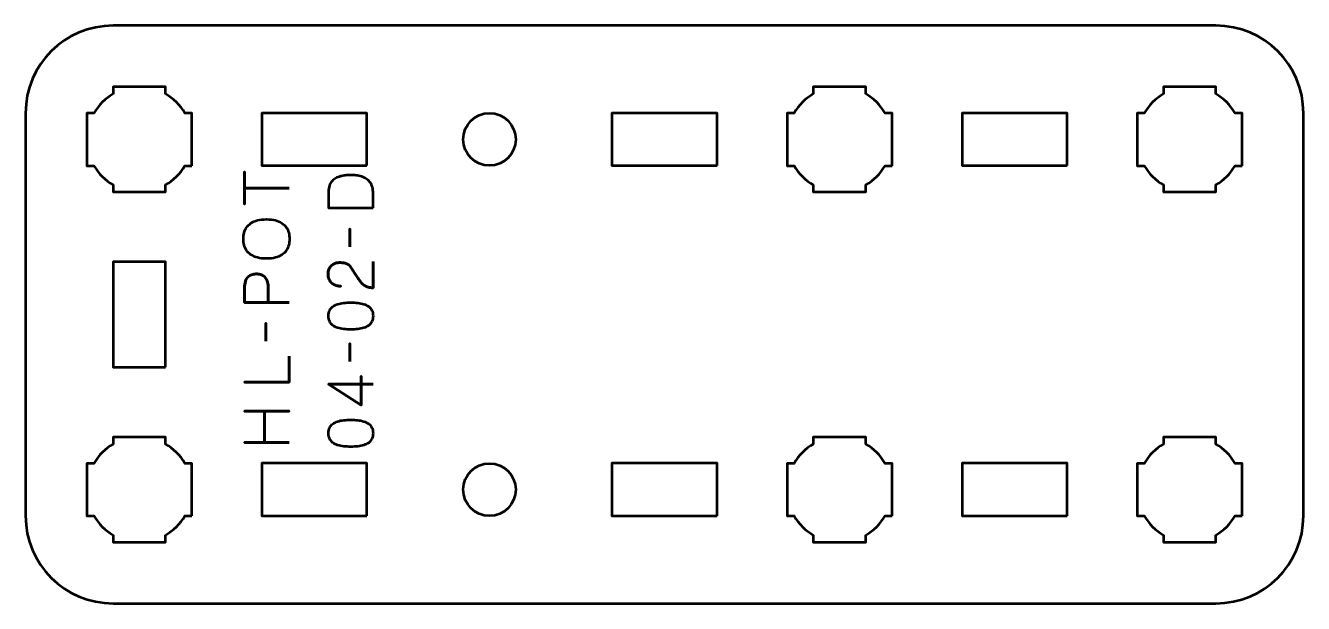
# Model space of a CAD drawing. Header units: centimetres. Extents: x -26.2 to 5.2, y -16.5 to -1.3.
# Drawn here: x -2.15 to 5.15, y -16.5 to -13.2 of the extents above; entities that cross this region are included whole.
import ezdxf

# ---------------------------------------------------------------- set-up
doc = ezdxf.new("R2010")
doc.units = ezdxf.units.CM
doc.header["$MEASUREMENT"] = 0
doc.layers.add('Layer 1', color=7, linetype='Continuous')

msp = doc.modelspace()

# ---------------------------------------------------------------- linework, layer by layer
at = {"layer": 'Layer 1', "lineweight": 53}
for centre in [(0.50002, -13.85001), (0.50002, -15.85001)]:
    msp.add_ellipse(centre, major_axis=(0, 0.15), ratio=1, dxfattribs=at)
for points, knots in [([(4.64993, -16.49999), (4.64993, -16.49999), (-1.64992, -16.49999), (-1.64992, -16.49999), (-1.64992, -16.49999), (-1.92705, -16.49999), (-2.15001, -16.27689), (-2.15001, -15.99989), (-2.15001, -15.99989), (-2.15001, -15.99989), (-2.15001, -13.69997), (-2.15001, -13.69997), (-2.15001, -13.69997), (-2.15001, -13.42296), (-1.92705, -13.20001), (-1.64992, -13.20001), (-1.64992, -13.20001), (-1.64992, -13.20001), (4.64993, -13.20001), (4.64993, -13.20001), (4.64993, -13.20001), (4.92692, -13.20001), (5.15001, -13.42296), (5.15001, -13.69997), (5.15001, -13.69997), (5.15001, -13.69997), (5.15001, -15.99989), (5.15001, -15.99989), (5.15001, -15.99989), (5.15001, -16.27689), (4.92692, -16.49999), (4.64993, -16.49999)], [0, 0, 0, 0, 0.125, 0.125, 0.125, 0.125, 0.25, 0.25, 0.25, 0.25, 0.375, 0.375, 0.375, 0.375, 0.5, 0.5, 0.5, 0.5, 0.625, 0.625, 0.625, 0.625, 0.75, 0.75, 0.75, 0.75, 0.875, 0.875, 0.875, 0.875, 1, 1, 1, 1]), ([(-1.19998, -14.00008), (-1.19998, -14.00008), (-1.24009, -14.00008), (-1.24009, -14.00008), (-1.24009, -14.00008), (-1.26641, -14.04556), (-1.30444, -14.08359), (-1.34991, -14.1099), (-1.34991, -14.1099), (-1.34991, -14.1099), (-1.34991, -14.15001), (-1.34991, -14.15001), (-1.34991, -14.15001), (-1.34991, -14.15001), (-1.49998, -14.15001), (-1.49998, -14.15001), (-1.49998, -14.15001), (-1.49998, -14.15001), (-1.64991, -14.15001), (-1.64991, -14.15001), (-1.64991, -14.15001), (-1.64991, -14.15001), (-1.64991, -14.1099), (-1.64991, -14.1099), (-1.64991, -14.1099), (-1.69553, -14.08359), (-1.73345, -14.04556), (-1.75977, -14.00008), (-1.75977, -14.00008), (-1.75977, -14.00008), (-1.79999, -14.00008), (-1.79999, -14.00008), (-1.79999, -14.00008), (-1.79999, -14.00008), (-1.79999, -13.85001), (-1.79999, -13.85001), (-1.79999, -13.85001), (-1.79999, -13.85001), (-1.79999, -13.70008), (-1.79999, -13.70008), (-1.79999, -13.70008), (-1.79999, -13.70008), (-1.75977, -13.70008), (-1.75977, -13.70008), (-1.75977, -13.70008), (-1.73345, -13.65461), (-1.69553, -13.61658), (-1.64991, -13.59026), (-1.64991, -13.59026), (-1.64991, -13.59026), (-1.64991, -13.55001), (-1.64991, -13.55001), (-1.64991, -13.55001), (-1.64991, -13.55001), (-1.49998, -13.55001), (-1.49998, -13.55001), (-1.49998, -13.55001), (-1.49998, -13.55001), (-1.34991, -13.55001), (-1.34991, -13.55001), (-1.34991, -13.55001), (-1.34991, -13.55001), (-1.34991, -13.59026), (-1.34991, -13.59026), (-1.34991, -13.59026), (-1.30444, -13.61658), (-1.26641, -13.65461), (-1.24009, -13.70008), (-1.24009, -13.70008), (-1.24009, -13.70008), (-1.19998, -13.70008), (-1.19998, -13.70008), (-1.19998, -13.70008), (-1.19998, -13.70008), (-1.19998, -13.85001), (-1.19998, -13.85001), (-1.19998, -13.85001), (-1.19998, -13.85001), (-1.19998, -14.00008), (-1.19998, -14.00008)], [0, 0, 0, 0, 0.05, 0.05, 0.05, 0.05, 0.1, 0.1, 0.1, 0.1, 0.15, 0.15, 0.15, 0.15, 0.2, 0.2, 0.2, 0.2, 0.25, 0.25, 0.25, 0.25, 0.3, 0.3, 0.3, 0.3, 0.35, 0.35, 0.35, 0.35, 0.4, 0.4, 0.4, 0.4, 0.45, 0.45, 0.45, 0.45, 0.5, 0.5, 0.5, 0.5, 0.55, 0.55, 0.55, 0.55, 0.6, 0.6, 0.6, 0.6, 0.65, 0.65, 0.65, 0.65, 0.7, 0.7, 0.7, 0.7, 0.75, 0.75, 0.75, 0.75, 0.8, 0.8, 0.8, 0.8, 0.85, 0.85, 0.85, 0.85, 0.9, 0.9, 0.9, 0.9, 0.95, 0.95, 0.95, 0.95, 1, 1, 1, 1]), ([(2.80002, -14.00008), (2.80002, -14.00008), (2.75991, -14.00008), (2.75991, -14.00008), (2.75991, -14.00008), (2.73359, -14.04556), (2.69556, -14.08359), (2.65009, -14.1099), (2.65009, -14.1099), (2.65009, -14.1099), (2.65009, -14.15001), (2.65009, -14.15001), (2.65009, -14.15001), (2.65009, -14.15001), (2.50002, -14.15001), (2.50002, -14.15001), (2.50002, -14.15001), (2.50002, -14.15001), (2.35009, -14.15001), (2.35009, -14.15001), (2.35009, -14.15001), (2.35009, -14.15001), (2.35009, -14.1099), (2.35009, -14.1099), (2.35009, -14.1099), (2.30447, -14.08359), (2.26655, -14.04556), (2.24023, -14.00008), (2.24023, -14.00008), (2.24023, -14.00008), (2.20001, -14.00008), (2.20001, -14.00008), (2.20001, -14.00008), (2.20001, -14.00008), (2.20001, -13.85001), (2.20001, -13.85001), (2.20001, -13.85001), (2.20001, -13.85001), (2.20001, -13.70008), (2.20001, -13.70008), (2.20001, -13.70008), (2.20001, -13.70008), (2.24023, -13.70008), (2.24023, -13.70008), (2.24023, -13.70008), (2.26655, -13.65461), (2.30447, -13.61658), (2.35009, -13.59026), (2.35009, -13.59026), (2.35009, -13.59026), (2.35009, -13.55001), (2.35009, -13.55001), (2.35009, -13.55001), (2.35009, -13.55001), (2.50002, -13.55001), (2.50002, -13.55001), (2.50002, -13.55001), (2.50002, -13.55001), (2.65009, -13.55001), (2.65009, -13.55001), (2.65009, -13.55001), (2.65009, -13.55001), (2.65009, -13.59026), (2.65009, -13.59026), (2.65009, -13.59026), (2.69556, -13.61658), (2.73359, -13.65461), (2.75991, -13.70008), (2.75991, -13.70008), (2.75991, -13.70008), (2.80002, -13.70008), (2.80002, -13.70008), (2.80002, -13.70008), (2.80002, -13.70008), (2.80002, -13.85001), (2.80002, -13.85001), (2.80002, -13.85001), (2.80002, -13.85001), (2.80002, -14.00008), (2.80002, -14.00008)], [0, 0, 0, 0, 0.05, 0.05, 0.05, 0.05, 0.1, 0.1, 0.1, 0.1, 0.15, 0.15, 0.15, 0.15, 0.2, 0.2, 0.2, 0.2, 0.25, 0.25, 0.25, 0.25, 0.3, 0.3, 0.3, 0.3, 0.35, 0.35, 0.35, 0.35, 0.4, 0.4, 0.4, 0.4, 0.45, 0.45, 0.45, 0.45, 0.5, 0.5, 0.5, 0.5, 0.55, 0.55, 0.55, 0.55, 0.6, 0.6, 0.6, 0.6, 0.65, 0.65, 0.65, 0.65, 0.7, 0.7, 0.7, 0.7, 0.75, 0.75, 0.75, 0.75, 0.8, 0.8, 0.8, 0.8, 0.85, 0.85, 0.85, 0.85, 0.9, 0.9, 0.9, 0.9, 0.95, 0.95, 0.95, 0.95, 1, 1, 1, 1]), ([(4.80001, -14.00008), (4.80001, -14.00008), (4.7599, -14.00008), (4.7599, -14.00008), (4.7599, -14.00008), (4.73358, -14.04556), (4.69555, -14.08359), (4.65008, -14.1099), (4.65008, -14.1099), (4.65008, -14.1099), (4.65008, -14.15001), (4.65008, -14.15001), (4.65008, -14.15001), (4.65008, -14.15001), (4.50001, -14.15001), (4.50001, -14.15001), (4.50001, -14.15001), (4.50001, -14.15001), (4.35008, -14.15001), (4.35008, -14.15001), (4.35008, -14.15001), (4.35008, -14.15001), (4.35008, -14.1099), (4.35008, -14.1099), (4.35008, -14.1099), (4.30446, -14.08359), (4.26654, -14.04556), (4.24022, -14.00008), (4.24022, -14.00008), (4.24022, -14.00008), (4.2, -14.00008), (4.2, -14.00008), (4.2, -14.00008), (4.2, -14.00008), (4.2, -13.85001), (4.2, -13.85001), (4.2, -13.85001), (4.2, -13.85001), (4.2, -13.70008), (4.2, -13.70008), (4.2, -13.70008), (4.2, -13.70008), (4.24022, -13.70008), (4.24022, -13.70008), (4.24022, -13.70008), (4.26654, -13.65461), (4.30446, -13.61658), (4.35008, -13.59026), (4.35008, -13.59026), (4.35008, -13.59026), (4.35008, -13.55001), (4.35008, -13.55001), (4.35008, -13.55001), (4.35008, -13.55001), (4.50001, -13.55001), (4.50001, -13.55001), (4.50001, -13.55001), (4.50001, -13.55001), (4.65008, -13.55001), (4.65008, -13.55001), (4.65008, -13.55001), (4.65008, -13.55001), (4.65008, -13.59026), (4.65008, -13.59026), (4.65008, -13.59026), (4.69555, -13.61658), (4.73358, -13.65461), (4.7599, -13.70008), (4.7599, -13.70008), (4.7599, -13.70008), (4.80001, -13.70008), (4.80001, -13.70008), (4.80001, -13.70008), (4.80001, -13.70008), (4.80001, -13.85001), (4.80001, -13.85001), (4.80001, -13.85001), (4.80001, -13.85001), (4.80001, -14.00008), (4.80001, -14.00008)], [0, 0, 0, 0, 0.05, 0.05, 0.05, 0.05, 0.1, 0.1, 0.1, 0.1, 0.15, 0.15, 0.15, 0.15, 0.2, 0.2, 0.2, 0.2, 0.25, 0.25, 0.25, 0.25, 0.3, 0.3, 0.3, 0.3, 0.35, 0.35, 0.35, 0.35, 0.4, 0.4, 0.4, 0.4, 0.45, 0.45, 0.45, 0.45, 0.5, 0.5, 0.5, 0.5, 0.55, 0.55, 0.55, 0.55, 0.6, 0.6, 0.6, 0.6, 0.65, 0.65, 0.65, 0.65, 0.7, 0.7, 0.7, 0.7, 0.75, 0.75, 0.75, 0.75, 0.8, 0.8, 0.8, 0.8, 0.85, 0.85, 0.85, 0.85, 0.9, 0.9, 0.9, 0.9, 0.95, 0.95, 0.95, 0.95, 1, 1, 1, 1]), ([(-0.19997, -13.99997), (-0.19997, -13.99997), (-0.79997, -13.99997), (-0.79997, -13.99997), (-0.79997, -13.99997), (-0.79997, -13.99997), (-0.79997, -13.69997), (-0.79997, -13.69997), (-0.79997, -13.69997), (-0.79997, -13.69997), (-0.19997, -13.69997), (-0.19997, -13.69997), (-0.19997, -13.69997), (-0.19997, -13.69997), (-0.19997, -13.99997), (-0.19997, -13.99997)], [0, 0, 0, 0, 0.25, 0.25, 0.25, 0.25, 0.5, 0.5, 0.5, 0.5, 0.75, 0.75, 0.75, 0.75, 1, 1, 1, 1]), ([(1.80003, -13.99997), (1.80003, -13.99997), (1.20003, -13.99997), (1.20003, -13.99997), (1.20003, -13.99997), (1.20003, -13.99997), (1.20003, -13.69997), (1.20003, -13.69997), (1.20003, -13.69997), (1.20003, -13.69997), (1.80003, -13.69997), (1.80003, -13.69997), (1.80003, -13.69997), (1.80003, -13.69997), (1.80003, -13.99997), (1.80003, -13.99997)], [0, 0, 0, 0, 0.25, 0.25, 0.25, 0.25, 0.5, 0.5, 0.5, 0.5, 0.75, 0.75, 0.75, 0.75, 1, 1, 1, 1]), ([(3.80003, -13.99997), (3.80003, -13.99997), (3.20003, -13.99997), (3.20003, -13.99997), (3.20003, -13.99997), (3.20003, -13.99997), (3.20003, -13.69997), (3.20003, -13.69997), (3.20003, -13.69997), (3.20003, -13.69997), (3.80003, -13.69997), (3.80003, -13.69997), (3.80003, -13.69997), (3.80003, -13.69997), (3.80003, -13.99997), (3.80003, -13.99997)], [0, 0, 0, 0, 0.25, 0.25, 0.25, 0.25, 0.5, 0.5, 0.5, 0.5, 0.75, 0.75, 0.75, 0.75, 1, 1, 1, 1]), ([(-1.34992, -15.14994), (-1.34992, -15.14994), (-1.64992, -15.14994), (-1.64992, -15.14994), (-1.64992, -15.14994), (-1.64992, -15.14994), (-1.64992, -14.54994), (-1.64992, -14.54994), (-1.64992, -14.54994), (-1.64992, -14.54994), (-1.34992, -14.54994), (-1.34992, -14.54994), (-1.34992, -14.54994), (-1.34992, -14.54994), (-1.34992, -15.14994), (-1.34992, -15.14994)], [0, 0, 0, 0, 0.25, 0.25, 0.25, 0.25, 0.5, 0.5, 0.5, 0.5, 0.75, 0.75, 0.75, 0.75, 1, 1, 1, 1]), ([(-1.19998, -16.00008), (-1.19998, -16.00008), (-1.24009, -16.00008), (-1.24009, -16.00008), (-1.24009, -16.00008), (-1.26641, -16.04556), (-1.30444, -16.08359), (-1.34991, -16.1099), (-1.34991, -16.1099), (-1.34991, -16.1099), (-1.34991, -16.15001), (-1.34991, -16.15001), (-1.34991, -16.15001), (-1.34991, -16.15001), (-1.49998, -16.15001), (-1.49998, -16.15001), (-1.49998, -16.15001), (-1.49998, -16.15001), (-1.64991, -16.15001), (-1.64991, -16.15001), (-1.64991, -16.15001), (-1.64991, -16.15001), (-1.64991, -16.1099), (-1.64991, -16.1099), (-1.64991, -16.1099), (-1.69553, -16.08359), (-1.73345, -16.04556), (-1.75977, -16.00008), (-1.75977, -16.00008), (-1.75977, -16.00008), (-1.79999, -16.00008), (-1.79999, -16.00008), (-1.79999, -16.00008), (-1.79999, -16.00008), (-1.79999, -15.85001), (-1.79999, -15.85001), (-1.79999, -15.85001), (-1.79999, -15.85001), (-1.79999, -15.70008), (-1.79999, -15.70008), (-1.79999, -15.70008), (-1.79999, -15.70008), (-1.75977, -15.70008), (-1.75977, -15.70008), (-1.75977, -15.70008), (-1.73345, -15.65461), (-1.69553, -15.61658), (-1.64991, -15.59026), (-1.64991, -15.59026), (-1.64991, -15.59026), (-1.64991, -15.55001), (-1.64991, -15.55001), (-1.64991, -15.55001), (-1.64991, -15.55001), (-1.49998, -15.55001), (-1.49998, -15.55001), (-1.49998, -15.55001), (-1.49998, -15.55001), (-1.34991, -15.55001), (-1.34991, -15.55001), (-1.34991, -15.55001), (-1.34991, -15.55001), (-1.34991, -15.59026), (-1.34991, -15.59026), (-1.34991, -15.59026), (-1.30444, -15.61658), (-1.26641, -15.65461), (-1.24009, -15.70008), (-1.24009, -15.70008), (-1.24009, -15.70008), (-1.19998, -15.70008), (-1.19998, -15.70008), (-1.19998, -15.70008), (-1.19998, -15.70008), (-1.19998, -15.85001), (-1.19998, -15.85001), (-1.19998, -15.85001), (-1.19998, -15.85001), (-1.19998, -16.00008), (-1.19998, -16.00008)], [0, 0, 0, 0, 0.05, 0.05, 0.05, 0.05, 0.1, 0.1, 0.1, 0.1, 0.15, 0.15, 0.15, 0.15, 0.2, 0.2, 0.2, 0.2, 0.25, 0.25, 0.25, 0.25, 0.3, 0.3, 0.3, 0.3, 0.35, 0.35, 0.35, 0.35, 0.4, 0.4, 0.4, 0.4, 0.45, 0.45, 0.45, 0.45, 0.5, 0.5, 0.5, 0.5, 0.55, 0.55, 0.55, 0.55, 0.6, 0.6, 0.6, 0.6, 0.65, 0.65, 0.65, 0.65, 0.7, 0.7, 0.7, 0.7, 0.75, 0.75, 0.75, 0.75, 0.8, 0.8, 0.8, 0.8, 0.85, 0.85, 0.85, 0.85, 0.9, 0.9, 0.9, 0.9, 0.95, 0.95, 0.95, 0.95, 1, 1, 1, 1]), ([(2.80002, -16.00008), (2.80002, -16.00008), (2.75991, -16.00008), (2.75991, -16.00008), (2.75991, -16.00008), (2.73359, -16.04556), (2.69556, -16.08359), (2.65009, -16.1099), (2.65009, -16.1099), (2.65009, -16.1099), (2.65009, -16.15001), (2.65009, -16.15001), (2.65009, -16.15001), (2.65009, -16.15001), (2.50002, -16.15001), (2.50002, -16.15001), (2.50002, -16.15001), (2.50002, -16.15001), (2.35009, -16.15001), (2.35009, -16.15001), (2.35009, -16.15001), (2.35009, -16.15001), (2.35009, -16.1099), (2.35009, -16.1099), (2.35009, -16.1099), (2.30447, -16.08359), (2.26655, -16.04556), (2.24023, -16.00008), (2.24023, -16.00008), (2.24023, -16.00008), (2.20001, -16.00008), (2.20001, -16.00008), (2.20001, -16.00008), (2.20001, -16.00008), (2.20001, -15.85001), (2.20001, -15.85001), (2.20001, -15.85001), (2.20001, -15.85001), (2.20001, -15.70008), (2.20001, -15.70008), (2.20001, -15.70008), (2.20001, -15.70008), (2.24023, -15.70008), (2.24023, -15.70008), (2.24023, -15.70008), (2.26655, -15.65461), (2.30447, -15.61658), (2.35009, -15.59026), (2.35009, -15.59026), (2.35009, -15.59026), (2.35009, -15.55001), (2.35009, -15.55001), (2.35009, -15.55001), (2.35009, -15.55001), (2.50002, -15.55001), (2.50002, -15.55001), (2.50002, -15.55001), (2.50002, -15.55001), (2.65009, -15.55001), (2.65009, -15.55001), (2.65009, -15.55001), (2.65009, -15.55001), (2.65009, -15.59026), (2.65009, -15.59026), (2.65009, -15.59026), (2.69556, -15.61658), (2.73359, -15.65461), (2.75991, -15.70008), (2.75991, -15.70008), (2.75991, -15.70008), (2.80002, -15.70008), (2.80002, -15.70008), (2.80002, -15.70008), (2.80002, -15.70008), (2.80002, -15.85001), (2.80002, -15.85001), (2.80002, -15.85001), (2.80002, -15.85001), (2.80002, -16.00008), (2.80002, -16.00008)], [0, 0, 0, 0, 0.05, 0.05, 0.05, 0.05, 0.1, 0.1, 0.1, 0.1, 0.15, 0.15, 0.15, 0.15, 0.2, 0.2, 0.2, 0.2, 0.25, 0.25, 0.25, 0.25, 0.3, 0.3, 0.3, 0.3, 0.35, 0.35, 0.35, 0.35, 0.4, 0.4, 0.4, 0.4, 0.45, 0.45, 0.45, 0.45, 0.5, 0.5, 0.5, 0.5, 0.55, 0.55, 0.55, 0.55, 0.6, 0.6, 0.6, 0.6, 0.65, 0.65, 0.65, 0.65, 0.7, 0.7, 0.7, 0.7, 0.75, 0.75, 0.75, 0.75, 0.8, 0.8, 0.8, 0.8, 0.85, 0.85, 0.85, 0.85, 0.9, 0.9, 0.9, 0.9, 0.95, 0.95, 0.95, 0.95, 1, 1, 1, 1]), ([(4.80001, -16.00008), (4.80001, -16.00008), (4.7599, -16.00008), (4.7599, -16.00008), (4.7599, -16.00008), (4.73358, -16.04556), (4.69555, -16.08359), (4.65008, -16.1099), (4.65008, -16.1099), (4.65008, -16.1099), (4.65008, -16.15001), (4.65008, -16.15001), (4.65008, -16.15001), (4.65008, -16.15001), (4.50001, -16.15001), (4.50001, -16.15001), (4.50001, -16.15001), (4.50001, -16.15001), (4.35008, -16.15001), (4.35008, -16.15001), (4.35008, -16.15001), (4.35008, -16.15001), (4.35008, -16.1099), (4.35008, -16.1099), (4.35008, -16.1099), (4.30446, -16.08359), (4.26654, -16.04556), (4.24022, -16.00008), (4.24022, -16.00008), (4.24022, -16.00008), (4.2, -16.00008), (4.2, -16.00008), (4.2, -16.00008), (4.2, -16.00008), (4.2, -15.85001), (4.2, -15.85001), (4.2, -15.85001), (4.2, -15.85001), (4.2, -15.70008), (4.2, -15.70008), (4.2, -15.70008), (4.2, -15.70008), (4.24022, -15.70008), (4.24022, -15.70008), (4.24022, -15.70008), (4.26654, -15.65461), (4.30446, -15.61658), (4.35008, -15.59026), (4.35008, -15.59026), (4.35008, -15.59026), (4.35008, -15.55001), (4.35008, -15.55001), (4.35008, -15.55001), (4.35008, -15.55001), (4.50001, -15.55001), (4.50001, -15.55001), (4.50001, -15.55001), (4.50001, -15.55001), (4.65008, -15.55001), (4.65008, -15.55001), (4.65008, -15.55001), (4.65008, -15.55001), (4.65008, -15.59026), (4.65008, -15.59026), (4.65008, -15.59026), (4.69555, -15.61658), (4.73358, -15.65461), (4.7599, -15.70008), (4.7599, -15.70008), (4.7599, -15.70008), (4.80001, -15.70008), (4.80001, -15.70008), (4.80001, -15.70008), (4.80001, -15.70008), (4.80001, -15.85001), (4.80001, -15.85001), (4.80001, -15.85001), (4.80001, -15.85001), (4.80001, -16.00008), (4.80001, -16.00008)], [0, 0, 0, 0, 0.05, 0.05, 0.05, 0.05, 0.1, 0.1, 0.1, 0.1, 0.15, 0.15, 0.15, 0.15, 0.2, 0.2, 0.2, 0.2, 0.25, 0.25, 0.25, 0.25, 0.3, 0.3, 0.3, 0.3, 0.35, 0.35, 0.35, 0.35, 0.4, 0.4, 0.4, 0.4, 0.45, 0.45, 0.45, 0.45, 0.5, 0.5, 0.5, 0.5, 0.55, 0.55, 0.55, 0.55, 0.6, 0.6, 0.6, 0.6, 0.65, 0.65, 0.65, 0.65, 0.7, 0.7, 0.7, 0.7, 0.75, 0.75, 0.75, 0.75, 0.8, 0.8, 0.8, 0.8, 0.85, 0.85, 0.85, 0.85, 0.9, 0.9, 0.9, 0.9, 0.95, 0.95, 0.95, 0.95, 1, 1, 1, 1]), ([(-0.19997, -15.99989), (-0.19997, -15.99989), (-0.79997, -15.99989), (-0.79997, -15.99989), (-0.79997, -15.99989), (-0.79997, -15.99989), (-0.79997, -15.69989), (-0.79997, -15.69989), (-0.79997, -15.69989), (-0.79997, -15.69989), (-0.19997, -15.69989), (-0.19997, -15.69989), (-0.19997, -15.69989), (-0.19997, -15.69989), (-0.19997, -15.99989), (-0.19997, -15.99989)], [0, 0, 0, 0, 0.25, 0.25, 0.25, 0.25, 0.5, 0.5, 0.5, 0.5, 0.75, 0.75, 0.75, 0.75, 1, 1, 1, 1]), ([(1.80003, -15.99989), (1.80003, -15.99989), (1.20003, -15.99989), (1.20003, -15.99989), (1.20003, -15.99989), (1.20003, -15.99989), (1.20003, -15.69989), (1.20003, -15.69989), (1.20003, -15.69989), (1.20003, -15.69989), (1.80003, -15.69989), (1.80003, -15.69989), (1.80003, -15.69989), (1.80003, -15.69989), (1.80003, -15.99989), (1.80003, -15.99989)], [0, 0, 0, 0, 0.25, 0.25, 0.25, 0.25, 0.5, 0.5, 0.5, 0.5, 0.75, 0.75, 0.75, 0.75, 1, 1, 1, 1]), ([(3.80003, -15.99989), (3.80003, -15.99989), (3.20003, -15.99989), (3.20003, -15.99989), (3.20003, -15.99989), (3.20003, -15.99989), (3.20003, -15.69989), (3.20003, -15.69989), (3.20003, -15.69989), (3.20003, -15.69989), (3.80003, -15.69989), (3.80003, -15.69989), (3.80003, -15.69989), (3.80003, -15.69989), (3.80003, -15.99989), (3.80003, -15.99989)], [0, 0, 0, 0, 0.25, 0.25, 0.25, 0.25, 0.5, 0.5, 0.5, 0.5, 0.75, 0.75, 0.75, 0.75, 1, 1, 1, 1])]:
    msp.add_open_spline(points, degree=3, knots=knots, dxfattribs=at)
at = {"layer": 'Layer 1', "color": 5, "lineweight": 53}
for points, knots in [([(-0.64463, -14.12794), (-0.64463, -14.12794), (-0.89898, -14.12794), (-0.89898, -14.12794), (-0.89898, -14.12794), (-0.89898, -14.12794), (-0.89898, -14.21931), (-0.89898, -14.21931), (-0.89898, -14.21931), (-0.89898, -14.21931), (-0.89898, -14.03586), (-0.89898, -14.03586), (-0.89898, -14.03586), (-0.89898, -14.03586), (-0.89898, -14.12794), (-0.89898, -14.12794), (-0.89898, -14.12794), (-0.89898, -14.12794), (-0.64463, -14.12794), (-0.64463, -14.12794)], [0, 0, 0, 0, 0.2, 0.2, 0.2, 0.2, 0.4, 0.4, 0.4, 0.4, 0.6, 0.6, 0.6, 0.6, 0.8, 0.8, 0.8, 0.8, 1, 1, 1, 1]), ([(-0.16521, -14.24171), (-0.16521, -14.24171), (-0.41956, -14.24171), (-0.41956, -14.24171), (-0.41956, -14.24171), (-0.41956, -14.24171), (-0.41956, -14.14999), (-0.41956, -14.14999), (-0.41956, -14.14999), (-0.41951, -14.13605), (-0.41768, -14.124), (-0.4141, -14.11383), (-0.4141, -14.11383), (-0.41051, -14.10371), (-0.40557, -14.09513), (-0.39934, -14.08819), (-0.39934, -14.08819), (-0.39305, -14.08119), (-0.38582, -14.07555), (-0.37764, -14.07114), (-0.37764, -14.07114), (-0.36953, -14.06673), (-0.36083, -14.06332), (-0.3516, -14.06091), (-0.3516, -14.06091), (-0.34242, -14.0585), (-0.33307, -14.05679), (-0.32361, -14.05574), (-0.32361, -14.05574), (-0.31414, -14.05468), (-0.30497, -14.05397), (-0.29609, -14.05368), (-0.29609, -14.05368), (-0.28721, -14.05327), (-0.27786, -14.05356), (-0.26805, -14.0545), (-0.26805, -14.0545), (-0.25823, -14.05544), (-0.24841, -14.05721), (-0.23865, -14.05985), (-0.23865, -14.05985), (-0.22889, -14.06244), (-0.2196, -14.06614), (-0.21078, -14.07085), (-0.21078, -14.07085), (-0.20202, -14.07561), (-0.1942, -14.08161), (-0.18738, -14.08878), (-0.18738, -14.08878), (-0.18056, -14.09601), (-0.17515, -14.10465), (-0.17121, -14.11477), (-0.17121, -14.11477), (-0.16727, -14.12488), (-0.16527, -14.13664), (-0.16521, -14.14999), (-0.16521, -14.14999), (-0.16521, -14.14999), (-0.16521, -14.24171), (-0.16521, -14.24171)], [0, 0, 0, 0, 0.0666667, 0.0666667, 0.0666667, 0.0666667, 0.1333333, 0.1333333, 0.1333333, 0.1333333, 0.2, 0.2, 0.2, 0.2, 0.2666667, 0.2666667, 0.2666667, 0.2666667, 0.3333333, 0.3333333, 0.3333333, 0.3333333, 0.4, 0.4, 0.4, 0.4, 0.4666667, 0.4666667, 0.4666667, 0.4666667, 0.5333333, 0.5333333, 0.5333333, 0.5333333, 0.6, 0.6, 0.6, 0.6, 0.6666667, 0.6666667, 0.6666667, 0.6666667, 0.7333333, 0.7333333, 0.7333333, 0.7333333, 0.8, 0.8, 0.8, 0.8, 0.8666667, 0.8666667, 0.8666667, 0.8666667, 0.9333333, 0.9333333, 0.9333333, 0.9333333, 1, 1, 1, 1]), ([(-0.16521, -14.24171), (-0.16521, -14.24171), (-0.41956, -14.24171), (-0.41956, -14.24171), (-0.41956, -14.24171), (-0.41956, -14.24171), (-0.41956, -14.14999), (-0.41956, -14.14999), (-0.41956, -14.14999), (-0.41951, -14.13605), (-0.41768, -14.124), (-0.4141, -14.11383), (-0.4141, -14.11383), (-0.41051, -14.10371), (-0.40557, -14.09513), (-0.39934, -14.08819), (-0.39934, -14.08819), (-0.39305, -14.08119), (-0.38582, -14.07555), (-0.37764, -14.07114), (-0.37764, -14.07114), (-0.36953, -14.06673), (-0.36083, -14.06332), (-0.3516, -14.06091), (-0.3516, -14.06091), (-0.34242, -14.0585), (-0.33307, -14.05679), (-0.32361, -14.05574), (-0.32361, -14.05574), (-0.31414, -14.05468), (-0.30497, -14.05397), (-0.29609, -14.05368), (-0.29609, -14.05368), (-0.28721, -14.05327), (-0.27786, -14.05356), (-0.26805, -14.0545), (-0.26805, -14.0545), (-0.25823, -14.05544), (-0.24841, -14.05721), (-0.23865, -14.05985), (-0.23865, -14.05985), (-0.22889, -14.06244), (-0.2196, -14.06614), (-0.21078, -14.07085), (-0.21078, -14.07085), (-0.20202, -14.07561), (-0.1942, -14.08161), (-0.18738, -14.08878), (-0.18738, -14.08878), (-0.18056, -14.09601), (-0.17515, -14.10465), (-0.17121, -14.11477), (-0.17121, -14.11477), (-0.16727, -14.12488), (-0.16527, -14.13664), (-0.16521, -14.14999), (-0.16521, -14.14999), (-0.16521, -14.14999), (-0.16521, -14.24171), (-0.16521, -14.24171)], [0, 0, 0, 0, 0.0666667, 0.0666667, 0.0666667, 0.0666667, 0.1333333, 0.1333333, 0.1333333, 0.1333333, 0.2, 0.2, 0.2, 0.2, 0.2666667, 0.2666667, 0.2666667, 0.2666667, 0.3333333, 0.3333333, 0.3333333, 0.3333333, 0.4, 0.4, 0.4, 0.4, 0.4666667, 0.4666667, 0.4666667, 0.4666667, 0.5333333, 0.5333333, 0.5333333, 0.5333333, 0.6, 0.6, 0.6, 0.6, 0.6666667, 0.6666667, 0.6666667, 0.6666667, 0.7333333, 0.7333333, 0.7333333, 0.7333333, 0.8, 0.8, 0.8, 0.8, 0.8666667, 0.8666667, 0.8666667, 0.8666667, 0.9333333, 0.9333333, 0.9333333, 0.9333333, 1, 1, 1, 1]), ([(-0.64251, -14.41863), (-0.64245, -14.40622), (-0.64392, -14.39446), (-0.64681, -14.38323), (-0.64681, -14.38323), (-0.64975, -14.37206), (-0.65433, -14.36183), (-0.66068, -14.35248), (-0.66068, -14.35248), (-0.66697, -14.34313), (-0.67526, -14.33502), (-0.68549, -14.32814), (-0.68549, -14.32814), (-0.69572, -14.32126), (-0.70813, -14.31597), (-0.72271, -14.3122), (-0.72271, -14.3122), (-0.73729, -14.30838), (-0.75429, -14.3065), (-0.77375, -14.30644), (-0.77375, -14.30644), (-0.79321, -14.3065), (-0.8102, -14.30838), (-0.82484, -14.3122), (-0.82484, -14.3122), (-0.83948, -14.31597), (-0.85195, -14.32126), (-0.86224, -14.32814), (-0.86224, -14.32814), (-0.87253, -14.33502), (-0.88088, -14.34313), (-0.88728, -14.35248), (-0.88728, -14.35248), (-0.89369, -14.36183), (-0.89834, -14.37206), (-0.90134, -14.38323), (-0.90134, -14.38323), (-0.90428, -14.39446), (-0.90575, -14.40622), (-0.90569, -14.41863), (-0.90569, -14.41863), (-0.90575, -14.43103), (-0.90428, -14.44279), (-0.90134, -14.45402), (-0.90134, -14.45402), (-0.89834, -14.46519), (-0.89369, -14.47542), (-0.88728, -14.48477), (-0.88728, -14.48477), (-0.88088, -14.49412), (-0.87253, -14.50223), (-0.86224, -14.50911), (-0.86224, -14.50911), (-0.85195, -14.51599), (-0.83948, -14.52128), (-0.82484, -14.52505), (-0.82484, -14.52505), (-0.8102, -14.52887), (-0.79321, -14.53075), (-0.77375, -14.53081), (-0.77375, -14.53081), (-0.75429, -14.53075), (-0.73729, -14.52887), (-0.72271, -14.52505), (-0.72271, -14.52505), (-0.70813, -14.52128), (-0.69572, -14.51599), (-0.68549, -14.50911), (-0.68549, -14.50911), (-0.67526, -14.50223), (-0.66697, -14.49412), (-0.66068, -14.48477), (-0.66068, -14.48477), (-0.65433, -14.47542), (-0.64975, -14.46519), (-0.64681, -14.45402), (-0.64681, -14.45402), (-0.64392, -14.44279), (-0.64245, -14.43103), (-0.64251, -14.41863)], [0, 0, 0, 0, 0.05, 0.05, 0.05, 0.05, 0.1, 0.1, 0.1, 0.1, 0.15, 0.15, 0.15, 0.15, 0.2, 0.2, 0.2, 0.2, 0.25, 0.25, 0.25, 0.25, 0.3, 0.3, 0.3, 0.3, 0.35, 0.35, 0.35, 0.35, 0.4, 0.4, 0.4, 0.4, 0.45, 0.45, 0.45, 0.45, 0.5, 0.5, 0.5, 0.5, 0.55, 0.55, 0.55, 0.55, 0.6, 0.6, 0.6, 0.6, 0.65, 0.65, 0.65, 0.65, 0.7, 0.7, 0.7, 0.7, 0.75, 0.75, 0.75, 0.75, 0.8, 0.8, 0.8, 0.8, 0.85, 0.85, 0.85, 0.85, 0.9, 0.9, 0.9, 0.9, 0.95, 0.95, 0.95, 0.95, 1, 1, 1, 1]), ([(-0.64251, -14.41863), (-0.64245, -14.40622), (-0.64392, -14.39446), (-0.64681, -14.38323), (-0.64681, -14.38323), (-0.64975, -14.37206), (-0.65433, -14.36183), (-0.66068, -14.35248), (-0.66068, -14.35248), (-0.66697, -14.34313), (-0.67526, -14.33502), (-0.68549, -14.32814), (-0.68549, -14.32814), (-0.69572, -14.32126), (-0.70813, -14.31597), (-0.72271, -14.3122), (-0.72271, -14.3122), (-0.73729, -14.30838), (-0.75429, -14.3065), (-0.77375, -14.30644), (-0.77375, -14.30644), (-0.79321, -14.3065), (-0.8102, -14.30838), (-0.82484, -14.3122), (-0.82484, -14.3122), (-0.83948, -14.31597), (-0.85195, -14.32126), (-0.86224, -14.32814), (-0.86224, -14.32814), (-0.87253, -14.33502), (-0.88088, -14.34313), (-0.88728, -14.35248), (-0.88728, -14.35248), (-0.89369, -14.36183), (-0.89834, -14.37206), (-0.90134, -14.38323), (-0.90134, -14.38323), (-0.90428, -14.39446), (-0.90575, -14.40622), (-0.90569, -14.41863), (-0.90569, -14.41863), (-0.90575, -14.43103), (-0.90428, -14.44279), (-0.90134, -14.45402), (-0.90134, -14.45402), (-0.89834, -14.46519), (-0.89369, -14.47542), (-0.88728, -14.48477), (-0.88728, -14.48477), (-0.88088, -14.49412), (-0.87253, -14.50223), (-0.86224, -14.50911), (-0.86224, -14.50911), (-0.85195, -14.51599), (-0.83948, -14.52128), (-0.82484, -14.52505), (-0.82484, -14.52505), (-0.8102, -14.52887), (-0.79321, -14.53075), (-0.77375, -14.53081), (-0.77375, -14.53081), (-0.75429, -14.53075), (-0.73729, -14.52887), (-0.72271, -14.52505), (-0.72271, -14.52505), (-0.70813, -14.52128), (-0.69572, -14.51599), (-0.68549, -14.50911), (-0.68549, -14.50911), (-0.67526, -14.50223), (-0.66697, -14.49412), (-0.66068, -14.48477), (-0.66068, -14.48477), (-0.65433, -14.47542), (-0.64975, -14.46519), (-0.64681, -14.45402), (-0.64681, -14.45402), (-0.64392, -14.44279), (-0.64245, -14.43103), (-0.64251, -14.41863)], [0, 0, 0, 0, 0.05, 0.05, 0.05, 0.05, 0.1, 0.1, 0.1, 0.1, 0.15, 0.15, 0.15, 0.15, 0.2, 0.2, 0.2, 0.2, 0.25, 0.25, 0.25, 0.25, 0.3, 0.3, 0.3, 0.3, 0.35, 0.35, 0.35, 0.35, 0.4, 0.4, 0.4, 0.4, 0.45, 0.45, 0.45, 0.45, 0.5, 0.5, 0.5, 0.5, 0.55, 0.55, 0.55, 0.55, 0.6, 0.6, 0.6, 0.6, 0.65, 0.65, 0.65, 0.65, 0.7, 0.7, 0.7, 0.7, 0.75, 0.75, 0.75, 0.75, 0.8, 0.8, 0.8, 0.8, 0.85, 0.85, 0.85, 0.85, 0.9, 0.9, 0.9, 0.9, 0.95, 0.95, 0.95, 0.95, 1, 1, 1, 1]), ([(-0.29821, -14.46326), (-0.29821, -14.46326), (-0.29821, -14.3606), (-0.29821, -14.3606), (-0.29821, -14.3606), (-0.29821, -14.3606), (-0.29821, -14.46326), (-0.29821, -14.46326)], [0, 0, 0, 0, 0.5, 0.5, 0.5, 0.5, 1, 1, 1, 1]), ([(-0.16521, -14.54652), (-0.16521, -14.54652), (-0.16521, -14.69786), (-0.16521, -14.69786), (-0.16521, -14.69786), (-0.17544, -14.69757), (-0.1845, -14.69627), (-0.19226, -14.6941), (-0.19226, -14.6941), (-0.20002, -14.69186), (-0.20684, -14.68886), (-0.21272, -14.68516), (-0.21272, -14.68516), (-0.2186, -14.6814), (-0.22383, -14.6771), (-0.22842, -14.67222), (-0.22842, -14.67222), (-0.23306, -14.66734), (-0.23729, -14.66211), (-0.24129, -14.65647), (-0.24129, -14.65647), (-0.24523, -14.65082), (-0.24917, -14.645), (-0.25305, -14.63895), (-0.25305, -14.63895), (-0.25305, -14.63895), (-0.29327, -14.57862), (-0.29327, -14.57862), (-0.29327, -14.57862), (-0.29762, -14.57245), (-0.30232, -14.56763), (-0.3075, -14.56421), (-0.3075, -14.56421), (-0.31261, -14.56075), (-0.31802, -14.55834), (-0.32367, -14.55687), (-0.32367, -14.55687), (-0.32937, -14.55545), (-0.33513, -14.55457), (-0.34107, -14.55428), (-0.34107, -14.55428), (-0.34701, -14.55398), (-0.35295, -14.55387), (-0.35889, -14.55393), (-0.35889, -14.55393), (-0.36377, -14.55393), (-0.369, -14.55457), (-0.37464, -14.55587), (-0.37464, -14.55587), (-0.38023, -14.55722), (-0.38582, -14.55933), (-0.39134, -14.56233), (-0.39134, -14.56233), (-0.39687, -14.56533), (-0.40193, -14.56933), (-0.40651, -14.57433), (-0.40651, -14.57433), (-0.41104, -14.57933), (-0.41468, -14.5855), (-0.41745, -14.59285), (-0.41745, -14.59285), (-0.42021, -14.6002), (-0.42162, -14.60884), (-0.42168, -14.61884), (-0.42168, -14.61884), (-0.42162, -14.62889), (-0.42021, -14.63777), (-0.41751, -14.64541), (-0.41751, -14.64541), (-0.4148, -14.65306), (-0.41104, -14.65958), (-0.40628, -14.66499), (-0.40628, -14.66499), (-0.40151, -14.6704), (-0.39599, -14.67475), (-0.38981, -14.67816), (-0.38981, -14.67816), (-0.38364, -14.68157), (-0.37705, -14.68404), (-0.37012, -14.68563), (-0.37012, -14.68563), (-0.36318, -14.68722), (-0.35612, -14.68798), (-0.34901, -14.68798), (-0.34901, -14.68798), (-0.35612, -14.68798), (-0.36318, -14.68722), (-0.37012, -14.68563), (-0.37012, -14.68563), (-0.37705, -14.68404), (-0.38364, -14.68157), (-0.38981, -14.67816), (-0.38981, -14.67816), (-0.39599, -14.67475), (-0.40151, -14.6704), (-0.40628, -14.66499), (-0.40628, -14.66499), (-0.41104, -14.65958), (-0.4148, -14.65306), (-0.41751, -14.64541), (-0.41751, -14.64541), (-0.42021, -14.63777), (-0.42162, -14.62889), (-0.42168, -14.61884), (-0.42168, -14.61884), (-0.42162, -14.60884), (-0.42021, -14.6002), (-0.41745, -14.59285), (-0.41745, -14.59285), (-0.41468, -14.5855), (-0.41104, -14.57933), (-0.40651, -14.57433), (-0.40651, -14.57433), (-0.40193, -14.56933), (-0.39687, -14.56533), (-0.39134, -14.56233), (-0.39134, -14.56233), (-0.38582, -14.55933), (-0.38023, -14.55722), (-0.37464, -14.55587), (-0.37464, -14.55587), (-0.369, -14.55457), (-0.36377, -14.55393), (-0.35889, -14.55393), (-0.35889, -14.55393), (-0.35295, -14.55387), (-0.34701, -14.55398), (-0.34107, -14.55428), (-0.34107, -14.55428), (-0.33513, -14.55457), (-0.32937, -14.55545), (-0.32367, -14.55687), (-0.32367, -14.55687), (-0.31802, -14.55834), (-0.31261, -14.56075), (-0.3075, -14.56421), (-0.3075, -14.56421), (-0.30232, -14.56763), (-0.29762, -14.57245), (-0.29327, -14.57862), (-0.29327, -14.57862), (-0.29327, -14.57862), (-0.25305, -14.63895), (-0.25305, -14.63895), (-0.25305, -14.63895), (-0.24917, -14.645), (-0.24523, -14.65082), (-0.24129, -14.65647), (-0.24129, -14.65647), (-0.23729, -14.66211), (-0.23306, -14.66734), (-0.22842, -14.67222), (-0.22842, -14.67222), (-0.22383, -14.6771), (-0.2186, -14.6814), (-0.21272, -14.68516), (-0.21272, -14.68516), (-0.20684, -14.68886), (-0.20002, -14.69186), (-0.19226, -14.6941), (-0.19226, -14.6941), (-0.1845, -14.69627), (-0.17544, -14.69757), (-0.16521, -14.69786), (-0.16521, -14.69786), (-0.16521, -14.69786), (-0.16521, -14.54652), (-0.16521, -14.54652)], [0, 0, 0, 0, 0.0238095, 0.0238095, 0.0238095, 0.0238095, 0.047619, 0.047619, 0.047619, 0.047619, 0.0714286, 0.0714286, 0.0714286, 0.0714286, 0.0952381, 0.0952381, 0.0952381, 0.0952381, 0.1190476, 0.1190476, 0.1190476, 0.1190476, 0.1428571, 0.1428571, 0.1428571, 0.1428571, 0.1666667, 0.1666667, 0.1666667, 0.1666667, 0.1904762, 0.1904762, 0.1904762, 0.1904762, 0.2142857, 0.2142857, 0.2142857, 0.2142857, 0.2380952, 0.2380952, 0.2380952, 0.2380952, 0.2619048, 0.2619048, 0.2619048, 0.2619048, 0.2857143, 0.2857143, 0.2857143, 0.2857143, 0.3095238, 0.3095238, 0.3095238, 0.3095238, 0.3333333, 0.3333333, 0.3333333, 0.3333333, 0.3571429, 0.3571429, 0.3571429, 0.3571429, 0.3809524, 0.3809524, 0.3809524, 0.3809524, 0.4047619, 0.4047619, 0.4047619, 0.4047619, 0.4285714, 0.4285714, 0.4285714, 0.4285714, 0.452381, 0.452381, 0.452381, 0.452381, 0.4761905, 0.4761905, 0.4761905, 0.4761905, 0.5, 0.5, 0.5, 0.5, 0.5238095, 0.5238095, 0.5238095, 0.5238095, 0.547619, 0.547619, 0.547619, 0.547619, 0.5714286, 0.5714286, 0.5714286, 0.5714286, 0.5952381, 0.5952381, 0.5952381, 0.5952381, 0.6190476, 0.6190476, 0.6190476, 0.6190476, 0.6428571, 0.6428571, 0.6428571, 0.6428571, 0.6666667, 0.6666667, 0.6666667, 0.6666667, 0.6904762, 0.6904762, 0.6904762, 0.6904762, 0.7142857, 0.7142857, 0.7142857, 0.7142857, 0.7380952, 0.7380952, 0.7380952, 0.7380952, 0.7619048, 0.7619048, 0.7619048, 0.7619048, 0.7857143, 0.7857143, 0.7857143, 0.7857143, 0.8095238, 0.8095238, 0.8095238, 0.8095238, 0.8333333, 0.8333333, 0.8333333, 0.8333333, 0.8571429, 0.8571429, 0.8571429, 0.8571429, 0.8809524, 0.8809524, 0.8809524, 0.8809524, 0.9047619, 0.9047619, 0.9047619, 0.9047619, 0.9285714, 0.9285714, 0.9285714, 0.9285714, 0.952381, 0.952381, 0.952381, 0.952381, 0.9761905, 0.9761905, 0.9761905, 0.9761905, 1, 1, 1, 1]), ([(-0.64463, -14.78128), (-0.64463, -14.78128), (-0.89898, -14.78128), (-0.89898, -14.78128), (-0.89898, -14.78128), (-0.89898, -14.78128), (-0.89898, -14.70014), (-0.89898, -14.70014), (-0.89898, -14.70014), (-0.89893, -14.68391), (-0.8971, -14.67057), (-0.89358, -14.66004), (-0.89358, -14.66004), (-0.89011, -14.64957), (-0.88528, -14.64134), (-0.87917, -14.6354), (-0.87917, -14.6354), (-0.87311, -14.62947), (-0.86618, -14.62523), (-0.85836, -14.62265), (-0.85836, -14.62265), (-0.85054, -14.62012), (-0.84236, -14.61865), (-0.83372, -14.6183), (-0.83372, -14.6183), (-0.82508, -14.61788), (-0.81661, -14.61888), (-0.80838, -14.62123), (-0.80838, -14.62123), (-0.80015, -14.62365), (-0.79268, -14.6277), (-0.78598, -14.63352), (-0.78598, -14.63352), (-0.77927, -14.63929), (-0.77392, -14.64711), (-0.76998, -14.65692), (-0.76998, -14.65692), (-0.76599, -14.66674), (-0.76399, -14.67891), (-0.76387, -14.69344), (-0.76387, -14.69344), (-0.76387, -14.69344), (-0.76387, -14.78128), (-0.76387, -14.78128), (-0.76387, -14.78128), (-0.76387, -14.78128), (-0.76387, -14.69344), (-0.76387, -14.69344), (-0.76387, -14.69344), (-0.76399, -14.67921), (-0.76599, -14.66716), (-0.76998, -14.65739), (-0.76998, -14.65739), (-0.77392, -14.64758), (-0.77927, -14.63976), (-0.78598, -14.63388), (-0.78598, -14.63388), (-0.79268, -14.62806), (-0.80015, -14.62388), (-0.80838, -14.62141), (-0.80838, -14.62141), (-0.81661, -14.61894), (-0.82508, -14.61788), (-0.83372, -14.6183), (-0.83372, -14.6183), (-0.84236, -14.61865), (-0.85054, -14.62012), (-0.85836, -14.62276), (-0.85836, -14.62276), (-0.86618, -14.62535), (-0.87311, -14.6297), (-0.87917, -14.63564), (-0.87917, -14.63564), (-0.88528, -14.64164), (-0.89011, -14.64987), (-0.89358, -14.66033), (-0.89358, -14.66033), (-0.8971, -14.67086), (-0.89893, -14.68409), (-0.89898, -14.70014), (-0.89898, -14.70014), (-0.89898, -14.70014), (-0.89898, -14.78128), (-0.89898, -14.78128), (-0.89898, -14.78128), (-0.89898, -14.78128), (-0.64463, -14.78128), (-0.64463, -14.78128)], [0, 0, 0, 0, 0.0454545, 0.0454545, 0.0454545, 0.0454545, 0.0909091, 0.0909091, 0.0909091, 0.0909091, 0.1363636, 0.1363636, 0.1363636, 0.1363636, 0.1818182, 0.1818182, 0.1818182, 0.1818182, 0.2272727, 0.2272727, 0.2272727, 0.2272727, 0.2727273, 0.2727273, 0.2727273, 0.2727273, 0.3181818, 0.3181818, 0.3181818, 0.3181818, 0.3636364, 0.3636364, 0.3636364, 0.3636364, 0.4090909, 0.4090909, 0.4090909, 0.4090909, 0.4545455, 0.4545455, 0.4545455, 0.4545455, 0.5, 0.5, 0.5, 0.5, 0.5454545, 0.5454545, 0.5454545, 0.5454545, 0.5909091, 0.5909091, 0.5909091, 0.5909091, 0.6363636, 0.6363636, 0.6363636, 0.6363636, 0.6818182, 0.6818182, 0.6818182, 0.6818182, 0.7272727, 0.7272727, 0.7272727, 0.7272727, 0.7727273, 0.7727273, 0.7727273, 0.7727273, 0.8181818, 0.8181818, 0.8181818, 0.8181818, 0.8636364, 0.8636364, 0.8636364, 0.8636364, 0.9090909, 0.9090909, 0.9090909, 0.9090909, 0.9545455, 0.9545455, 0.9545455, 0.9545455, 1, 1, 1, 1]), ([(-0.16521, -14.85837), (-0.16527, -14.84603), (-0.16744, -14.83538), (-0.17168, -14.82651), (-0.17168, -14.82651), (-0.17591, -14.81769), (-0.18197, -14.81034), (-0.18967, -14.80446), (-0.18967, -14.80446), (-0.19743, -14.79864), (-0.2066, -14.79405), (-0.21719, -14.79064), (-0.21719, -14.79064), (-0.22777, -14.78729), (-0.23935, -14.78488), (-0.25205, -14.78353), (-0.25205, -14.78353), (-0.26475, -14.78211), (-0.2781, -14.78141), (-0.29221, -14.78147), (-0.29221, -14.78147), (-0.30626, -14.78141), (-0.31961, -14.78211), (-0.33225, -14.78353), (-0.33225, -14.78353), (-0.34489, -14.78488), (-0.35653, -14.78729), (-0.36712, -14.79064), (-0.36712, -14.79064), (-0.37764, -14.79405), (-0.38681, -14.79864), (-0.39463, -14.80446), (-0.39463, -14.80446), (-0.4024, -14.81034), (-0.40845, -14.81769), (-0.41269, -14.82651), (-0.41269, -14.82651), (-0.41698, -14.83538), (-0.41915, -14.84603), (-0.41921, -14.85837), (-0.41921, -14.85837), (-0.41915, -14.87072), (-0.41698, -14.88136), (-0.41269, -14.89024), (-0.41269, -14.89024), (-0.40845, -14.89906), (-0.4024, -14.90641), (-0.39463, -14.91229), (-0.39463, -14.91229), (-0.38681, -14.91811), (-0.37764, -14.9227), (-0.36712, -14.92611), (-0.36712, -14.92611), (-0.35653, -14.92946), (-0.34489, -14.93187), (-0.33225, -14.93322), (-0.33225, -14.93322), (-0.31961, -14.93463), (-0.30626, -14.93534), (-0.29221, -14.93528), (-0.29221, -14.93528), (-0.2781, -14.93534), (-0.26475, -14.93463), (-0.25205, -14.93322), (-0.25205, -14.93322), (-0.23935, -14.93187), (-0.22777, -14.92946), (-0.21719, -14.92611), (-0.21719, -14.92611), (-0.2066, -14.9227), (-0.19743, -14.91811), (-0.18967, -14.91229), (-0.18967, -14.91229), (-0.18197, -14.90641), (-0.17591, -14.89906), (-0.17168, -14.89024), (-0.17168, -14.89024), (-0.16744, -14.88136), (-0.16527, -14.87072), (-0.16521, -14.85837)], [0, 0, 0, 0, 0.05, 0.05, 0.05, 0.05, 0.1, 0.1, 0.1, 0.1, 0.15, 0.15, 0.15, 0.15, 0.2, 0.2, 0.2, 0.2, 0.25, 0.25, 0.25, 0.25, 0.3, 0.3, 0.3, 0.3, 0.35, 0.35, 0.35, 0.35, 0.4, 0.4, 0.4, 0.4, 0.45, 0.45, 0.45, 0.45, 0.5, 0.5, 0.5, 0.5, 0.55, 0.55, 0.55, 0.55, 0.6, 0.6, 0.6, 0.6, 0.65, 0.65, 0.65, 0.65, 0.7, 0.7, 0.7, 0.7, 0.75, 0.75, 0.75, 0.75, 0.8, 0.8, 0.8, 0.8, 0.85, 0.85, 0.85, 0.85, 0.9, 0.9, 0.9, 0.9, 0.95, 0.95, 0.95, 0.95, 1, 1, 1, 1]), ([(-0.16521, -14.85837), (-0.16527, -14.84603), (-0.16744, -14.83538), (-0.17168, -14.82651), (-0.17168, -14.82651), (-0.17591, -14.81769), (-0.18197, -14.81034), (-0.18967, -14.80446), (-0.18967, -14.80446), (-0.19743, -14.79864), (-0.2066, -14.79405), (-0.21719, -14.79064), (-0.21719, -14.79064), (-0.22777, -14.78729), (-0.23935, -14.78488), (-0.25205, -14.78353), (-0.25205, -14.78353), (-0.26475, -14.78211), (-0.2781, -14.78141), (-0.29221, -14.78147), (-0.29221, -14.78147), (-0.30626, -14.78141), (-0.31961, -14.78211), (-0.33225, -14.78353), (-0.33225, -14.78353), (-0.34489, -14.78488), (-0.35653, -14.78729), (-0.36712, -14.79064), (-0.36712, -14.79064), (-0.37764, -14.79405), (-0.38681, -14.79864), (-0.39463, -14.80446), (-0.39463, -14.80446), (-0.4024, -14.81034), (-0.40845, -14.81769), (-0.41269, -14.82651), (-0.41269, -14.82651), (-0.41698, -14.83538), (-0.41915, -14.84603), (-0.41921, -14.85837), (-0.41921, -14.85837), (-0.41915, -14.87072), (-0.41698, -14.88136), (-0.41269, -14.89024), (-0.41269, -14.89024), (-0.40845, -14.89906), (-0.4024, -14.90641), (-0.39463, -14.91229), (-0.39463, -14.91229), (-0.38681, -14.91811), (-0.37764, -14.9227), (-0.36712, -14.92611), (-0.36712, -14.92611), (-0.35653, -14.92946), (-0.34489, -14.93187), (-0.33225, -14.93322), (-0.33225, -14.93322), (-0.31961, -14.93463), (-0.30626, -14.93534), (-0.29221, -14.93528), (-0.29221, -14.93528), (-0.2781, -14.93534), (-0.26475, -14.93463), (-0.25205, -14.93322), (-0.25205, -14.93322), (-0.23935, -14.93187), (-0.22777, -14.92946), (-0.21719, -14.92611), (-0.21719, -14.92611), (-0.2066, -14.9227), (-0.19743, -14.91811), (-0.18967, -14.91229), (-0.18967, -14.91229), (-0.18197, -14.90641), (-0.17591, -14.89906), (-0.17168, -14.89024), (-0.17168, -14.89024), (-0.16744, -14.88136), (-0.16527, -14.87072), (-0.16521, -14.85837)], [0, 0, 0, 0, 0.05, 0.05, 0.05, 0.05, 0.1, 0.1, 0.1, 0.1, 0.15, 0.15, 0.15, 0.15, 0.2, 0.2, 0.2, 0.2, 0.25, 0.25, 0.25, 0.25, 0.3, 0.3, 0.3, 0.3, 0.35, 0.35, 0.35, 0.35, 0.4, 0.4, 0.4, 0.4, 0.45, 0.45, 0.45, 0.45, 0.5, 0.5, 0.5, 0.5, 0.55, 0.55, 0.55, 0.55, 0.6, 0.6, 0.6, 0.6, 0.65, 0.65, 0.65, 0.65, 0.7, 0.7, 0.7, 0.7, 0.75, 0.75, 0.75, 0.75, 0.8, 0.8, 0.8, 0.8, 0.85, 0.85, 0.85, 0.85, 0.9, 0.9, 0.9, 0.9, 0.95, 0.95, 0.95, 0.95, 1, 1, 1, 1]), ([(-0.77763, -15.00283), (-0.77763, -15.00283), (-0.77763, -14.90017), (-0.77763, -14.90017), (-0.77763, -14.90017), (-0.77763, -14.90017), (-0.77763, -15.00283), (-0.77763, -15.00283)], [0, 0, 0, 0, 0.5, 0.5, 0.5, 0.5, 1, 1, 1, 1]), ([(-0.29821, -15.11873), (-0.29821, -15.11873), (-0.29821, -15.01607), (-0.29821, -15.01607), (-0.29821, -15.01607), (-0.29821, -15.01607), (-0.29821, -15.11873), (-0.29821, -15.11873)], [0, 0, 0, 0, 0.5, 0.5, 0.5, 0.5, 1, 1, 1, 1]), ([(-0.64463, -15.08785), (-0.64463, -15.08785), (-0.64463, -15.23637), (-0.64463, -15.23637), (-0.64463, -15.23637), (-0.64463, -15.23637), (-0.89898, -15.23637), (-0.89898, -15.23637), (-0.89898, -15.23637), (-0.89898, -15.23637), (-0.64463, -15.23637), (-0.64463, -15.23637), (-0.64463, -15.23637), (-0.64463, -15.23637), (-0.64463, -15.08785), (-0.64463, -15.08785)], [0, 0, 0, 0, 0.25, 0.25, 0.25, 0.25, 0.5, 0.5, 0.5, 0.5, 0.75, 0.75, 0.75, 0.75, 1, 1, 1, 1]), ([(-0.16521, -15.24784), (-0.16521, -15.24784), (-0.41956, -15.24784), (-0.41956, -15.24784), (-0.41956, -15.24784), (-0.41956, -15.24784), (-0.23294, -15.36779), (-0.23294, -15.36779), (-0.23294, -15.36779), (-0.23294, -15.36779), (-0.23294, -15.20269), (-0.23294, -15.20269), (-0.23294, -15.20269), (-0.23294, -15.20269), (-0.23294, -15.36779), (-0.23294, -15.36779), (-0.23294, -15.36779), (-0.23294, -15.36779), (-0.41956, -15.24784), (-0.41956, -15.24784), (-0.41956, -15.24784), (-0.41956, -15.24784), (-0.16521, -15.24784), (-0.16521, -15.24784)], [0, 0, 0, 0, 0.1666667, 0.1666667, 0.1666667, 0.1666667, 0.3333333, 0.3333333, 0.3333333, 0.3333333, 0.5, 0.5, 0.5, 0.5, 0.6666667, 0.6666667, 0.6666667, 0.6666667, 0.8333333, 0.8333333, 0.8333333, 0.8333333, 1, 1, 1, 1]), ([(-0.64463, -15.58068), (-0.64463, -15.58068), (-0.78539, -15.58068), (-0.78539, -15.58068), (-0.78539, -15.58068), (-0.78539, -15.58068), (-0.78539, -15.40111), (-0.78539, -15.40111), (-0.78539, -15.40111), (-0.78539, -15.40111), (-0.64463, -15.40111), (-0.64463, -15.40111), (-0.64463, -15.40111), (-0.64463, -15.40111), (-0.89863, -15.40111), (-0.89863, -15.40111), (-0.89863, -15.40111), (-0.89863, -15.40111), (-0.78539, -15.40111), (-0.78539, -15.40111), (-0.78539, -15.40111), (-0.78539, -15.40111), (-0.78539, -15.58068), (-0.78539, -15.58068), (-0.78539, -15.58068), (-0.78539, -15.58068), (-0.89863, -15.58068), (-0.89863, -15.58068), (-0.89863, -15.58068), (-0.89863, -15.58068), (-0.64463, -15.58068), (-0.64463, -15.58068)], [0, 0, 0, 0, 0.125, 0.125, 0.125, 0.125, 0.25, 0.25, 0.25, 0.25, 0.375, 0.375, 0.375, 0.375, 0.5, 0.5, 0.5, 0.5, 0.625, 0.625, 0.625, 0.625, 0.75, 0.75, 0.75, 0.75, 0.875, 0.875, 0.875, 0.875, 1, 1, 1, 1]), ([(-0.16521, -15.5283), (-0.16527, -15.51596), (-0.16744, -15.50531), (-0.17168, -15.49644), (-0.17168, -15.49644), (-0.17591, -15.48762), (-0.18197, -15.48027), (-0.18967, -15.47439), (-0.18967, -15.47439), (-0.19743, -15.46857), (-0.2066, -15.46398), (-0.21719, -15.46057), (-0.21719, -15.46057), (-0.22777, -15.45722), (-0.23935, -15.45481), (-0.25205, -15.45346), (-0.25205, -15.45346), (-0.26475, -15.45204), (-0.2781, -15.45134), (-0.29221, -15.4514), (-0.29221, -15.4514), (-0.30626, -15.45134), (-0.31961, -15.45204), (-0.33225, -15.45346), (-0.33225, -15.45346), (-0.34489, -15.45481), (-0.35653, -15.45722), (-0.36712, -15.46057), (-0.36712, -15.46057), (-0.37764, -15.46398), (-0.38681, -15.46857), (-0.39463, -15.47439), (-0.39463, -15.47439), (-0.4024, -15.48027), (-0.40845, -15.48762), (-0.41269, -15.49644), (-0.41269, -15.49644), (-0.41698, -15.50531), (-0.41915, -15.51596), (-0.41921, -15.5283), (-0.41921, -15.5283), (-0.41915, -15.54065), (-0.41698, -15.55129), (-0.41269, -15.56017), (-0.41269, -15.56017), (-0.40845, -15.56899), (-0.4024, -15.57634), (-0.39463, -15.58222), (-0.39463, -15.58222), (-0.38681, -15.58804), (-0.37764, -15.59263), (-0.36712, -15.59604), (-0.36712, -15.59604), (-0.35653, -15.59939), (-0.34489, -15.6018), (-0.33225, -15.60315), (-0.33225, -15.60315), (-0.31961, -15.60456), (-0.30626, -15.60527), (-0.29221, -15.60521), (-0.29221, -15.60521), (-0.2781, -15.60527), (-0.26475, -15.60456), (-0.25205, -15.60315), (-0.25205, -15.60315), (-0.23935, -15.6018), (-0.22777, -15.59939), (-0.21719, -15.59604), (-0.21719, -15.59604), (-0.2066, -15.59263), (-0.19743, -15.58804), (-0.18967, -15.58222), (-0.18967, -15.58222), (-0.18197, -15.57634), (-0.17591, -15.56899), (-0.17168, -15.56017), (-0.17168, -15.56017), (-0.16744, -15.55129), (-0.16527, -15.54065), (-0.16521, -15.5283)], [0, 0, 0, 0, 0.05, 0.05, 0.05, 0.05, 0.1, 0.1, 0.1, 0.1, 0.15, 0.15, 0.15, 0.15, 0.2, 0.2, 0.2, 0.2, 0.25, 0.25, 0.25, 0.25, 0.3, 0.3, 0.3, 0.3, 0.35, 0.35, 0.35, 0.35, 0.4, 0.4, 0.4, 0.4, 0.45, 0.45, 0.45, 0.45, 0.5, 0.5, 0.5, 0.5, 0.55, 0.55, 0.55, 0.55, 0.6, 0.6, 0.6, 0.6, 0.65, 0.65, 0.65, 0.65, 0.7, 0.7, 0.7, 0.7, 0.75, 0.75, 0.75, 0.75, 0.8, 0.8, 0.8, 0.8, 0.85, 0.85, 0.85, 0.85, 0.9, 0.9, 0.9, 0.9, 0.95, 0.95, 0.95, 0.95, 1, 1, 1, 1]), ([(-0.16521, -15.5283), (-0.16527, -15.51596), (-0.16744, -15.50531), (-0.17168, -15.49644), (-0.17168, -15.49644), (-0.17591, -15.48762), (-0.18197, -15.48027), (-0.18967, -15.47439), (-0.18967, -15.47439), (-0.19743, -15.46857), (-0.2066, -15.46398), (-0.21719, -15.46057), (-0.21719, -15.46057), (-0.22777, -15.45722), (-0.23935, -15.45481), (-0.25205, -15.45346), (-0.25205, -15.45346), (-0.26475, -15.45204), (-0.2781, -15.45134), (-0.29221, -15.4514), (-0.29221, -15.4514), (-0.30626, -15.45134), (-0.31961, -15.45204), (-0.33225, -15.45346), (-0.33225, -15.45346), (-0.34489, -15.45481), (-0.35653, -15.45722), (-0.36712, -15.46057), (-0.36712, -15.46057), (-0.37764, -15.46398), (-0.38681, -15.46857), (-0.39463, -15.47439), (-0.39463, -15.47439), (-0.4024, -15.48027), (-0.40845, -15.48762), (-0.41269, -15.49644), (-0.41269, -15.49644), (-0.41698, -15.50531), (-0.41915, -15.51596), (-0.41921, -15.5283), (-0.41921, -15.5283), (-0.41915, -15.54065), (-0.41698, -15.55129), (-0.41269, -15.56017), (-0.41269, -15.56017), (-0.40845, -15.56899), (-0.4024, -15.57634), (-0.39463, -15.58222), (-0.39463, -15.58222), (-0.38681, -15.58804), (-0.37764, -15.59263), (-0.36712, -15.59604), (-0.36712, -15.59604), (-0.35653, -15.59939), (-0.34489, -15.6018), (-0.33225, -15.60315), (-0.33225, -15.60315), (-0.31961, -15.60456), (-0.30626, -15.60527), (-0.29221, -15.60521), (-0.29221, -15.60521), (-0.2781, -15.60527), (-0.26475, -15.60456), (-0.25205, -15.60315), (-0.25205, -15.60315), (-0.23935, -15.6018), (-0.22777, -15.59939), (-0.21719, -15.59604), (-0.21719, -15.59604), (-0.2066, -15.59263), (-0.19743, -15.58804), (-0.18967, -15.58222), (-0.18967, -15.58222), (-0.18197, -15.57634), (-0.17591, -15.56899), (-0.17168, -15.56017), (-0.17168, -15.56017), (-0.16744, -15.55129), (-0.16527, -15.54065), (-0.16521, -15.5283)], [0, 0, 0, 0, 0.05, 0.05, 0.05, 0.05, 0.1, 0.1, 0.1, 0.1, 0.15, 0.15, 0.15, 0.15, 0.2, 0.2, 0.2, 0.2, 0.25, 0.25, 0.25, 0.25, 0.3, 0.3, 0.3, 0.3, 0.35, 0.35, 0.35, 0.35, 0.4, 0.4, 0.4, 0.4, 0.45, 0.45, 0.45, 0.45, 0.5, 0.5, 0.5, 0.5, 0.55, 0.55, 0.55, 0.55, 0.6, 0.6, 0.6, 0.6, 0.65, 0.65, 0.65, 0.65, 0.7, 0.7, 0.7, 0.7, 0.75, 0.75, 0.75, 0.75, 0.8, 0.8, 0.8, 0.8, 0.85, 0.85, 0.85, 0.85, 0.9, 0.9, 0.9, 0.9, 0.95, 0.95, 0.95, 0.95, 1, 1, 1, 1])]:
    msp.add_open_spline(points, degree=3, knots=knots, dxfattribs=at)

doc.saveas('drawing.dxf')
